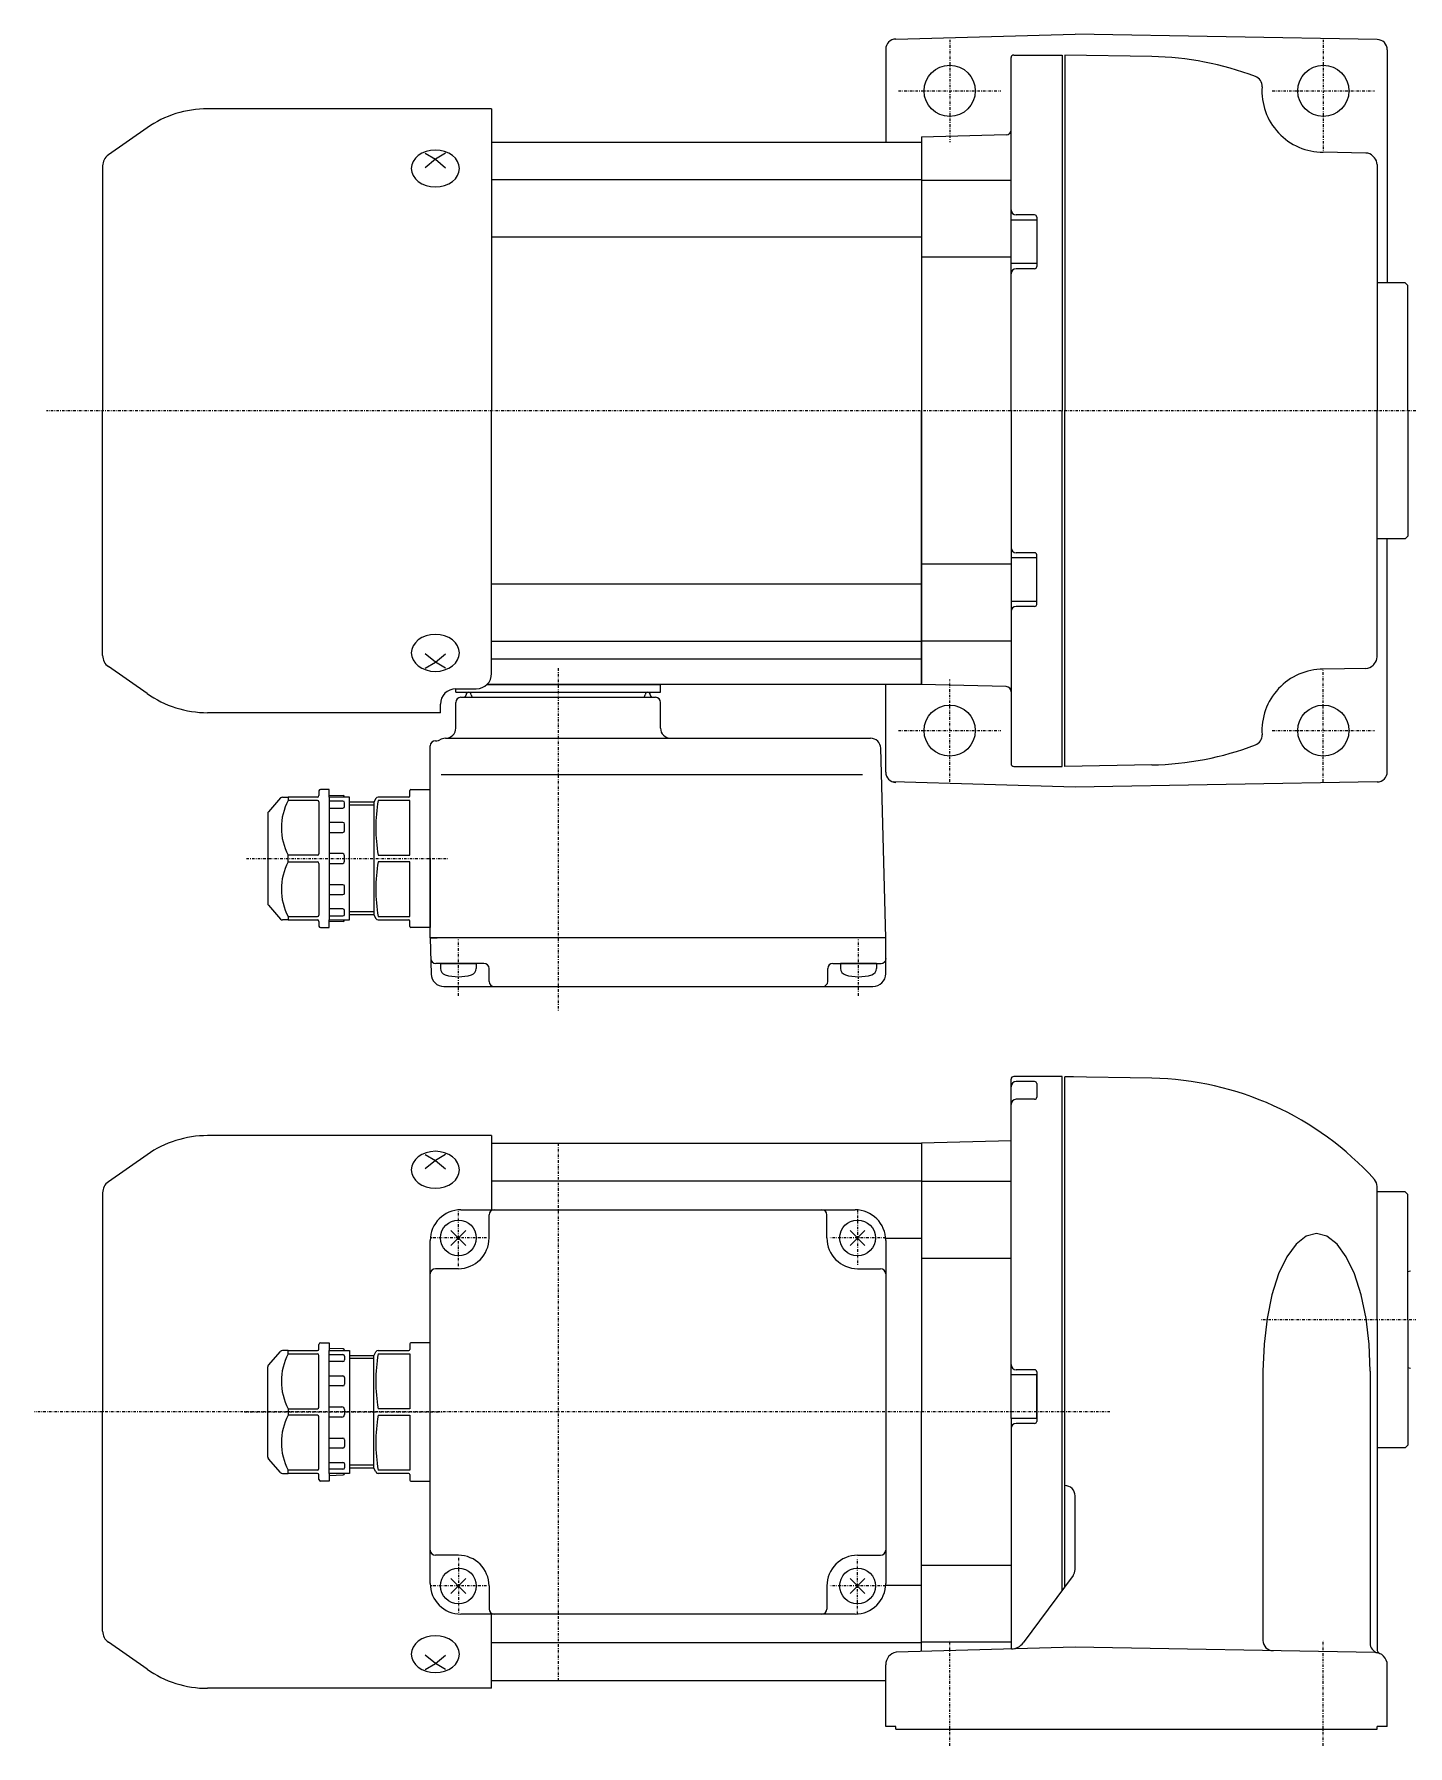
# Model space of a CAD drawing. Extents: x -345 to 395, y -175 to 166.
# Drawn here: x -134.4 to 133.9, y -168.1 to 166.3 of the extents above; entities that cross this region are included whole.
import ezdxf

# ---------------------------------------------------------------- set-up
doc = ezdxf.new("R2010")
doc.units = 0
doc.header["$MEASUREMENT"] = 0
doc.linetypes.add('CENTER', pattern=[1, 0.5, -0.25, 0, -0.25])
doc.layers.get('0').update_dxf_attribs({"color": 102})

msp = doc.modelspace()

# ---------------------------------------------------------------- linework, layer by layer
at = {"linetype": 'Continuous', "lineweight": -3}
for p, q in [((33.88681, 165.342511), (68.940636, 166.286271)), ((127.975541, 165.255813), (68.940636, 166.286271)), ((31.940636, 163.343236), (31.940636, 145.221512)), ((56.440636, 129.971511), (56.440636, 161.721512)), ((56.940636, 162.221512), (66.440636, 162.221512)), ((66.440636, 162.221512), (66.440636, 92.721512)), ((83.940636, 161.924776), (66.940636, 162.221512)), ((66.940636, 162.221512), (66.940636, 92.721512)), ((129.940636, 163.256118), (129.940636, 117.721512)), ((-45.059364, 151.721512), (-100.564209, 151.721512)), ((-45.059364, 151.721512), (-45.059364, 92.721512)), ((-112.379883, 147.996045), (-119.950662, 142.694928)), ((-45.059364, 145.221512), (38.940636, 145.221512)), ((55.466813, 146.62808), (38.940636, 146.195327)), ((38.940636, 146.221512), (38.940636, 92.721512)), ((38.940636, 146.195327), (38.940636, 92.721512)), ((38.940636, 145.221512), (38.940636, 39.221512)), ((-121.059364, 140.565133), (-121.059364, 92.721512)), ((-60.669054, 140.7518), (-60.759364, 140.048843)), ((-60.401597, 141.427743), (-60.669054, 140.7518)), ((-59.967271, 142.050695), (-60.401597, 141.427743)), ((-59.382765, 142.596718), (-59.967271, 142.050695)), ((-58.670544, 143.044827), (-59.382765, 142.596718)), ((-57.857976, 143.377802), (-58.670544, 143.044827)), ((-58.059364, 143.041219), (-56.059364, 141.865433)), ((-56.059364, 141.865433), (-58.059364, 140.212792)), ((-56.976288, 143.582847), (-57.857976, 143.377802)), ((-56.059364, 143.652082), (-56.976288, 143.582847)), ((-55.142439, 143.582847), (-56.059364, 143.652082)), ((-54.059364, 143.041219), (-56.059364, 141.865433)), ((-56.059364, 141.865433), (-54.059364, 140.212792)), ((-54.260751, 143.377802), (-55.142439, 143.582847)), ((-53.448183, 143.044827), (-54.260751, 143.377802)), ((-52.735962, 142.596718), (-53.448183, 143.044827)), ((-52.151456, 142.050695), (-52.735962, 142.596718)), ((-51.71713, 141.427743), (-52.151456, 142.050695)), ((-51.449673, 140.7518), (-51.71713, 141.427743)), ((-51.359364, 140.048843), (-51.449673, 140.7518)), ((125.728003, 143.076856), (117.440636, 143.221512)), ((127.940636, 140.80477), (127.940636, 92.721512)), ((-60.759364, 140.048843), (-60.669054, 139.345886)), ((-60.669054, 139.345886), (-60.401597, 138.669944)), ((-60.401597, 138.669944), (-59.967271, 138.046991)), ((-59.967271, 138.046991), (-59.382765, 137.500969)), ((-59.382765, 137.500969), (-58.670544, 137.05286)), ((-53.448183, 137.05286), (-52.735962, 137.500969)), ((-52.735962, 137.500969), (-52.151456, 138.046991)), ((-52.151456, 138.046991), (-51.71713, 138.669944)), ((-51.71713, 138.669944), (-51.449673, 139.345886)), ((-51.449673, 139.345886), (-51.359364, 140.048843)), ((38.940636, 137.819492), (-45.059364, 137.819492)), ((56.440636, 137.721512), (38.940636, 137.721512)), ((-58.670544, 137.05286), (-57.857976, 136.719885)), ((-57.857976, 136.719885), (-56.976288, 136.51484)), ((-56.976288, 136.51484), (-56.059364, 136.445605)), ((-56.059364, 136.445605), (-55.142439, 136.51484)), ((-55.142439, 136.51484), (-54.260751, 136.719885)), ((-54.260751, 136.719885), (-53.448183, 137.05286)), ((61.040636, 130.971512), (57.440636, 130.971512)), ((61.440636, 130.571512), (61.440636, 120.871512)), ((56.440636, 121.471513), (56.440636, 129.971511)), ((61.440636, 129.971511), (56.440636, 129.971511)), ((38.940636, 126.622764), (-45.059364, 126.622764)), ((56.440636, 122.721512), (38.940636, 122.721512)), ((56.440636, 92.721512), (56.440636, 121.471513)), ((61.440636, 121.471513), (56.440636, 121.471513)), ((61.040636, 120.471512), (57.440636, 120.471512)), ((133.440636, 117.721512), (127.940636, 117.721512)), ((133.440636, 117.721512), (132.940636, 117.721512)), ((133.440636, 117.721512), (133.940636, 117.221512)), ((133.940636, 92.721512), (133.940636, 117.221512)), ((-121.059364, 44.877892), (-121.059364, 92.721512)), ((-45.059364, 41.381816), (-45.059364, 92.721512)), ((38.940636, 39.247698), (38.940636, 92.721512)), ((38.940636, 39.221512), (38.940636, 92.721512)), ((56.440636, 92.721512), (56.440636, 63.971511)), ((66.440636, 23.221512), (66.440636, 92.721512)), ((66.940636, 23.221512), (66.940636, 92.721512)), ((127.940636, 44.638255), (127.940636, 92.721512)), ((133.940636, 92.721512), (133.940636, 68.221512)), ((133.440636, 67.721512), (127.940636, 67.721512)), ((129.940636, 22.186907), (129.940636, 67.721512)), ((133.440636, 67.721512), (132.940636, 67.721512)), ((133.440636, 67.721512), (133.940636, 68.221512)), ((56.440636, 63.971511), (56.440636, 55.471513)), ((61.440636, 63.971511), (56.440636, 63.971511)), ((61.040636, 64.971512), (57.440636, 64.971512)), ((61.440636, 54.871512), (61.440636, 64.571512)), ((56.440636, 62.721512), (38.940636, 62.721512)), ((38.940636, 58.82026), (-45.059364, 58.82026)), ((56.440636, 55.471513), (56.440636, 23.721512)), ((61.440636, 55.471513), (56.440636, 55.471513)), ((61.040636, 54.471512), (57.440636, 54.471512)), ((-59.967271, 47.396034), (-60.401597, 46.773081)), ((-59.382765, 47.942056), (-59.967271, 47.396034)), ((-58.670544, 48.390165), (-59.382765, 47.942056)), ((-57.857976, 48.72314), (-58.670544, 48.390165)), ((-56.976288, 48.928185), (-57.857976, 48.72314)), ((-56.059364, 48.99742), (-56.976288, 48.928185)), ((-55.142439, 48.928185), (-56.059364, 48.99742)), ((-54.260751, 48.72314), (-55.142439, 48.928185)), ((-53.448183, 48.390165), (-54.260751, 48.72314)), ((-52.735962, 47.942056), (-53.448183, 48.390165)), ((-52.151456, 47.396034), (-52.735962, 47.942056)), ((-51.71713, 46.773081), (-52.151456, 47.396034)), ((38.940636, 47.623533), (-45.059364, 47.623533)), ((56.440636, 47.721512), (38.940636, 47.721512)), ((-60.669054, 46.097138), (-60.759364, 45.394181)), ((-60.759364, 45.394181), (-60.669054, 44.691225)), ((-60.401597, 46.773081), (-60.669054, 46.097138)), ((-60.669054, 44.691225), (-60.401597, 44.015282)), ((-60.401597, 44.015282), (-59.967271, 43.392329)), ((-56.059364, 43.577591), (-58.059364, 45.230233)), ((-58.059364, 42.401806), (-56.059364, 43.577591)), ((-56.059364, 43.577591), (-54.059364, 45.230233)), ((-54.059364, 42.401806), (-56.059364, 43.577591)), ((-52.151456, 43.392329), (-51.71713, 44.015282)), ((-51.449673, 46.097138), (-51.71713, 46.773081)), ((-51.71713, 44.015282), (-51.449673, 44.691225)), ((-51.359364, 45.394181), (-51.449673, 46.097138)), ((-51.449673, 44.691225), (-51.359364, 45.394181)), ((38.940636, 44.1872), (-45.059364, 44.1872)), ((-112.379883, 37.44698), (-119.950662, 42.748097)), ((-59.967271, 43.392329), (-59.382765, 42.846307)), ((-59.382765, 42.846307), (-58.670544, 42.398198)), ((-58.670544, 42.398198), (-57.857976, 42.065223)), ((-57.857976, 42.065223), (-56.976288, 41.860178)), ((-56.976288, 41.860178), (-56.059364, 41.790943)), ((-56.059364, 41.790943), (-55.142439, 41.860178)), ((-55.142439, 41.860178), (-54.260751, 42.065223)), ((-54.260751, 42.065223), (-53.448183, 42.398198)), ((-53.448183, 42.398198), (-52.735962, 42.846307)), ((-52.735962, 42.846307), (-52.151456, 43.392329)), ((125.728003, 42.366169), (117.440636, 42.221512)), ((-52.060364, 37.721512), (-52.060364, 38.381816)), ((-52.060364, 37.721512), (-12.060364, 37.721512)), ((-52.059364, 38.381816), (-48.059364, 38.381816)), ((-45.977756, 39.221512), (-12.060364, 39.221512)), ((38.940636, 39.221512), (-45.977756, 39.221512)), ((-12.060364, 37.721512), (-12.060364, 39.221512)), ((31.940636, 22.099789), (31.940636, 39.221512)), ((55.466813, 38.814945), (38.940636, 39.247698)), ((-55.059364, 33.721512), (-100.564209, 33.721512)), ((-55.059364, 33.721512), (-55.059364, 35.381816)), ((-52.060364, 30.592202), (-52.060364, 35.721512)), ((-51.060364, 36.721512), (-13.060364, 36.721512)), ((-12.060364, 30.721512), (-12.060364, 35.721512)), ((-57.059433, -10.278488), (-57.059433, 27.221512)), ((-56.059433, 28.221512), (-55.748342, 28.221512)), ((-54.060364, 28.721512), (28.970773, 28.721512)), ((31.940338, -10.278488), (30.970088, 26.773866)), ((83.940636, 23.518249), (66.940636, 23.221512)), ((27.372999, 21.599512), (-54.952781, 21.599512)), ((68.940636, 19.156753), (33.379557, 20.180104)), ((56.940636, 23.221512), (66.440636, 23.221512)), ((127.975541, 20.187212), (68.940636, 19.156753)), ((-86.291938, 17.053694), (-88.683138, 14.363594)), ((-85.918233, 17.221512), (-84.809433, 17.221512)), ((-84.809433, 17.221512), (-84.809433, 16.577583)), ((-79.109433, 17.221512), (-84.809433, 17.221512)), ((-78.809433, 18.421512), (-78.809433, 17.521512)), ((-76.809433, 18.721512), (-78.509433, 18.721512)), ((-76.809433, 17.621512), (-76.809433, 18.721512)), ((-76.809433, 17.221512), (-76.809433, 17.621512)), ((-76.809433, 17.621512), (-74.100865, 17.529839)), ((-76.809433, 17.221512), (-76.809433, 16.42525)), ((-73.809433, 17.221512), (-76.809433, 17.221512)), ((-73.809433, 17.229961), (-73.809433, 17.221512)), ((-72.809433, 17.221512), (-73.809433, 17.221512)), ((-72.809433, 5.221512), (-72.809433, 17.221512)), ((-67.69763, 16.945119), (-68.059433, 16.221512)), ((-61.259433, 17.221512), (-67.250416, 17.221512)), ((-61.059433, 17.421512), (-61.059433, 18.521512)), ((-60.859433, 18.721512), (-57.059433, 18.721512)), ((-88.809433, 14.031412), (-88.809433, 5.221512)), ((-79.109433, 16.577583), (-84.809433, 16.577583)), ((-78.809433, 16.277583), (-78.809433, 6.165441)), ((-76.809433, 16.42525), (-76.809433, 15.07767)), ((-74.109433, 16.42525), (-76.809433, 16.42525)), ((-76.809433, 15.07767), (-76.809433, 12.267343)), ((-76.809433, 15.07767), (-74.109433, 15.07767)), ((-73.809433, 15.42525), (-73.809433, 16.12525)), ((-73.809433, 15.37767), (-73.809433, 15.42525)), ((-68.059433, 16.221512), (-72.809433, 16.221512)), ((-68.059433, 15.644008), (-72.809433, 15.644008)), ((-68.059433, 16.221512), (-68.059433, 5.221512)), ((-61.059433, 16.577583), (-67.250416, 16.577583)), ((-61.059433, 5.865441), (-61.059433, 16.577583)), ((-76.809433, 12.267343), (-76.809433, 10.334617)), ((-74.109433, 12.267343), (-76.809433, 12.267343)), ((-76.809433, 10.334617), (-76.809433, 6.221512)), ((-76.809433, 10.334617), (-74.109433, 10.334617)), ((-73.809433, 10.634617), (-73.809433, 11.967343)), ((-88.809433, 5.221512), (-88.809433, -3.588388)), ((-79.109433, 5.865441), (-84.809433, 5.865441)), ((-84.809433, 5.221512), (-84.809433, 5.865441)), ((-84.809433, 4.577583), (-84.809433, 5.221512)), ((-84.809433, 4.577583), (-79.109433, 4.577583)), ((-78.809433, 4.277583), (-78.809433, -5.834559)), ((-76.809433, 6.221512), (-76.809433, 5.221512)), ((-74.309433, 6.221512), (-76.809433, 6.221512)), ((-76.809433, 5.221512), (-76.809433, 4.221512)), ((-76.809433, 4.221512), (-74.309433, 4.221512)), ((-76.809433, 4.221512), (-76.809433, 0.108407)), ((-73.809433, 5.221512), (-73.809433, 5.721512)), ((-73.809433, 4.721512), (-73.809433, 5.221512)), ((-72.809433, -6.778488), (-72.809433, 5.221512)), ((-72.809433, -5.778488), (-72.809433, 5.221512)), ((-68.059433, 5.221512), (-68.059433, -5.778488)), ((-67.250416, 5.865441), (-61.059433, 5.865441)), ((-61.059433, 4.577583), (-67.250416, 4.577583)), ((-61.059433, -6.134559), (-61.059433, 4.577583)), ((-57.059433, 5.221512), (-57.059433, -8.278488)), ((-74.109433, 0.108407), (-76.809433, 0.108407)), ((-76.809433, 0.108407), (-76.809433, -1.824319)), ((-76.809433, -1.824319), (-74.109433, -1.824319)), ((-76.809433, -1.824319), (-76.809433, -4.634646)), ((-73.809433, -1.524319), (-73.809433, -0.191593)), ((-88.683138, -3.92057), (-86.291938, -6.61067)), ((-84.809433, -6.134559), (-79.109433, -6.134559)), ((-84.809433, -6.134559), (-84.809433, -6.778488)), ((-74.109433, -4.634646), (-76.809433, -4.634646)), ((-76.809433, -4.634646), (-76.809433, -5.982226)), ((-76.809433, -5.982226), (-74.109433, -5.982226)), ((-76.809433, -5.982226), (-76.809433, -6.778488)), ((-73.809433, -4.982226), (-73.809433, -4.934646)), ((-73.809433, -5.682226), (-73.809433, -4.982226)), ((-68.059433, -5.200984), (-72.809433, -5.200984)), ((-68.059433, -5.778488), (-72.809433, -5.778488)), ((-68.059433, -5.778488), (-67.69763, -6.502095)), ((-67.250416, -6.134559), (-61.059433, -6.134559)), ((-84.809433, -6.778488), (-85.918233, -6.778488)), ((-84.809433, -6.778488), (-79.109433, -6.778488)), ((-78.809433, -7.078488), (-78.809433, -7.978488)), ((-78.509433, -8.278488), (-76.809433, -8.278488)), ((-76.809433, -6.778488), (-73.809433, -6.778488)), ((-76.809433, -7.178488), (-76.809433, -6.778488)), ((-74.100865, -7.086815), (-76.809433, -7.178488)), ((-76.809433, -8.278488), (-76.809433, -7.178488)), ((-73.809433, -6.778488), (-73.809433, -6.786937)), ((-73.809433, -6.778488), (-72.809433, -6.778488)), ((-67.250416, -6.778488), (-61.259433, -6.778488)), ((-61.059433, -8.078488), (-61.059433, -6.978488)), ((-57.059433, -8.278488), (-60.859433, -8.278488)), ((31.940338, -10.278488), (-57.059433, -10.278488)), ((-57.059433, -10.278488), (-56.874418, -17.34393)), ((-57.059433, -10.278488), (-55.711805, -10.278488)), ((31.940338, -17.278488), (31.940338, -10.278488)), ((-46.560364, -15.278488), (-55.954347, -15.278488)), ((-55.060364, -15.278488), (-55.060364, -16.257513)), ((-55.060364, -15.278488), (-48.060364, -15.278488)), ((-55.060364, -15.278488), (-48.060364, -15.278488)), ((-48.060364, -15.278488), (-48.060364, -16.257513)), ((-45.560364, -18.778488), (-45.560364, -16.278488)), ((20.625427, -18.778488), (20.625427, -16.278488)), ((21.625427, -15.278488), (31.01941, -15.278488)), ((23.125427, -15.278488), (23.125427, -16.257513)), ((30.125427, -15.278488), (23.125427, -15.278488)), ((30.125427, -15.278488), (23.125427, -15.278488)), ((30.125427, -15.278488), (30.125427, -16.257513)), ((-54.375275, -19.778488), (29.440338, -19.778488)), ((56.440636, -95.666533), (56.440636, -37.881622)), ((66.440636, -37.381622), (56.940636, -37.381622)), ((61.040636, -38.355397), (57.440636, -38.355397)), ((61.440636, -38.755397), (61.440636, -41.426597)), ((66.440636, -102.916532), (66.440636, -37.372894)), ((66.940636, -84.916532), (66.940636, -37.416532)), ((83.940636, -37.713268), (66.940636, -37.416532)), ((68.603438, -37.416532), (66.940636, -37.416532)), ((83.940636, -37.713268), (66.940636, -37.416532)), ((61.040636, -41.826597), (57.440636, -41.826597)), ((-45.059364, -48.916532), (-100.564209, -48.916532)), ((-45.059364, -48.916532), (-45.059364, -63.416451)), ((56.440636, -49.945185), (38.940636, -50.403439)), ((-112.379883, -52.642), (-119.950662, -57.943117)), ((-59.382765, -53.041327), (-59.967271, -53.587349)), ((-58.670544, -52.593218), (-59.382765, -53.041327)), ((-57.857976, -52.260243), (-58.670544, -52.593218)), ((-58.059364, -52.596825), (-56.059364, -53.772611)), ((-56.976288, -52.055198), (-57.857976, -52.260243)), ((-56.059364, -51.985963), (-56.976288, -52.055198)), ((-55.142439, -52.055198), (-56.059364, -51.985963)), ((-54.059364, -52.596825), (-56.059364, -53.772611)), ((-54.260751, -52.260243), (-55.142439, -52.055198)), ((-53.448183, -52.593218), (-54.260751, -52.260243)), ((-52.735962, -53.041327), (-53.448183, -52.593218)), ((-52.151456, -53.587349), (-52.735962, -53.041327)), ((-45.059364, -50.416532), (38.940636, -50.416532)), ((38.940636, -50.416532), (38.940636, -102.916532)), ((-60.669054, -54.886244), (-60.759364, -55.589201)), ((-60.759364, -55.589201), (-60.669054, -56.292158)), ((-60.401597, -54.210301), (-60.669054, -54.886244)), ((-60.669054, -56.292158), (-60.401597, -56.968101)), ((-59.967271, -53.587349), (-60.401597, -54.210301)), ((-56.059364, -53.772611), (-58.059364, -55.425253)), ((-56.059364, -53.772611), (-54.059364, -55.425253)), ((-51.71713, -54.210301), (-52.151456, -53.587349)), ((-51.449673, -54.886244), (-51.71713, -54.210301)), ((-51.71713, -56.968101), (-51.449673, -56.292158)), ((-51.359364, -55.589201), (-51.449673, -54.886244)), ((-51.449673, -56.292158), (-51.359364, -55.589201)), ((-121.059364, -60.072912), (-121.059364, -102.916532)), ((-60.401597, -56.968101), (-59.967271, -57.591053)), ((-59.967271, -57.591053), (-59.382765, -58.137075)), ((-59.382765, -58.137075), (-58.670544, -58.585184)), ((-58.670544, -58.585184), (-57.857976, -58.918159)), ((-57.857976, -58.918159), (-56.976288, -59.123204)), ((-56.976288, -59.123204), (-56.059364, -59.19244)), ((-56.059364, -59.19244), (-55.142439, -59.123204)), ((-55.142439, -59.123204), (-54.260751, -58.918159)), ((-54.260751, -58.918159), (-53.448183, -58.585184)), ((-53.448183, -58.585184), (-52.735962, -58.137075)), ((-52.735962, -58.137075), (-52.151456, -57.591053)), ((-52.151456, -57.591053), (-51.71713, -56.968101)), ((38.940636, -57.818552), (-45.059364, -57.818552)), ((56.440636, -57.916532), (38.940636, -57.916532)), ((127.940636, -84.916532), (127.940636, -58.833275)), ((133.440636, -59.916532), (127.940636, -59.916532)), ((133.440636, -59.916532), (132.940636, -59.916532)), ((133.440636, -59.916532), (133.940636, -60.416532)), ((-51.059364, -63.416451), (25.941041, -63.416451)), ((133.940636, -84.916532), (133.940636, -60.416532)), ((-45.559364, -68.916451), (-45.559364, -64.416451)), ((20.441041, -68.916451), (20.441041, -64.416451)), ((-57.059364, -136.416613), (-57.059364, -69.416451)), ((-50.109793, -67.466884), (-53.008935, -70.366018)), ((-50.109798, -70.366022), (-53.00893, -67.46688)), ((27.890612, -67.466884), (24.99147, -70.366018)), ((27.890607, -70.366022), (24.991475, -67.46688)), ((38.940636, -69.01528), (31.941041, -69.01528)), ((31.941041, -69.416451), (31.941041, -136.416613)), ((112.109828, -70.114846), (110.300561, -72.595605)), ((114.072997, -68.587203), (112.109828, -70.114846)), ((116.114624, -68.071381), (114.072997, -68.587203)), ((118.156252, -68.587203), (116.114624, -68.071381)), ((120.119421, -70.114846), (118.156252, -68.587203)), ((121.928687, -72.595605), (120.119421, -70.114846)), ((56.440636, -72.916532), (38.940636, -72.916532)), ((110.300561, -72.595605), (108.714725, -75.934144)), ((123.514523, -75.934144), (121.928687, -72.595605)), ((-51.559364, -74.916451), (-56.059364, -74.916451)), ((26.441041, -74.916451), (30.941041, -74.916451)), ((108.714725, -75.934144), (107.413264, -80.002165)), ((124.815985, -80.002165), (123.514523, -75.934144)), ((134.500444, -75.416532), (133.940636, -75.566532)), ((107.413264, -80.002165), (106.44619, -84.643337)), ((125.783058, -84.643337), (124.815985, -80.002165)), ((66.940636, -137.060297), (66.940636, -84.916532)), ((106.44619, -84.643337), (105.85067, -89.679303)), ((126.378579, -89.679303), (125.783058, -84.643337)), ((127.940636, -84.916532), (127.940636, -149.232188)), ((133.940636, -84.916532), (133.940636, -109.416532)), ((-78.809364, -90.616532), (-78.809364, -89.716532)), ((-78.509364, -89.416532), (-76.809364, -89.416532)), ((-76.809364, -89.416532), (-76.809364, -90.516532)), ((-61.059364, -89.616532), (-61.059364, -90.716532)), ((-57.059364, -89.416532), (-60.859364, -89.416532)), ((105.85067, -89.679303), (105.649587, -94.916532)), ((126.579662, -94.916532), (126.378579, -89.679303)), ((-88.683069, -93.77445), (-86.291869, -91.08435)), ((-84.809364, -90.916532), (-85.918164, -90.916532)), ((-84.809364, -90.916532), (-79.109364, -90.916532)), ((-84.809364, -91.560461), (-84.809364, -90.916532)), ((-84.809364, -91.560461), (-79.109364, -91.560461)), ((-78.809364, -101.972603), (-78.809364, -91.860461)), ((-74.100796, -90.608205), (-76.809364, -90.516532)), ((-76.809364, -90.516532), (-76.809364, -90.916532)), ((-76.809364, -90.916532), (-73.809364, -90.916532)), ((-76.809364, -91.712794), (-76.809364, -90.916532)), ((-76.809364, -91.712794), (-74.109364, -91.712794)), ((-76.809364, -93.060374), (-76.809364, -91.712794)), ((-74.109364, -93.060374), (-76.809364, -93.060374)), ((-76.809364, -95.870701), (-76.809364, -93.060374)), ((-73.809364, -90.916532), (-73.809364, -90.908083)), ((-73.809364, -90.916532), (-72.809364, -90.916532)), ((-73.809364, -92.012794), (-73.809364, -92.712794)), ((-73.809364, -92.712794), (-73.809364, -92.760374)), ((-72.809364, -90.916532), (-72.809364, -102.916532)), ((-68.059364, -91.916532), (-72.809364, -91.916532)), ((-72.809364, -91.916532), (-72.809364, -102.916532)), ((-68.059364, -92.494036), (-72.809364, -92.494036)), ((-68.059364, -91.916532), (-67.697561, -91.192925)), ((-68.059364, -102.916532), (-68.059364, -91.916532)), ((-67.250347, -90.916532), (-61.259364, -90.916532)), ((-67.250347, -91.560461), (-61.059364, -91.560461)), ((-61.059364, -91.560461), (-61.059364, -102.272603)), ((-88.809364, -102.916532), (-88.809364, -94.106632)), ((-76.809364, -95.870701), (-74.109364, -95.870701)), ((-76.809364, -97.803427), (-76.809364, -95.870701)), ((-73.809364, -96.170701), (-73.809364, -97.503427)), ((56.440636, -104.166531), (56.440636, -95.666533)), ((61.440636, -95.666533), (56.440636, -95.666533)), ((61.040636, -94.666532), (57.440636, -94.666532)), ((61.440636, -95.066532), (61.440636, -104.766532)), ((61.440636, -104.166531), (61.440636, -95.666533)), ((105.649587, -94.916532), (105.649587, -147.571017)), ((126.579662, -94.916532), (126.579662, -148.063696)), ((134.500444, -94.416532), (133.940636, -94.266532)), ((-74.109364, -97.803427), (-76.809364, -97.803427)), ((-76.809364, -101.916532), (-76.809364, -97.803427)), ((-121.059364, -145.760152), (-121.059364, -102.916532)), ((-88.809364, -111.726432), (-88.809364, -102.916532)), ((-84.809364, -102.272603), (-84.809364, -102.916532)), ((-84.809364, -102.272603), (-79.109364, -102.272603)), ((-84.809364, -102.916532), (-84.809364, -103.560461)), ((-79.109364, -103.560461), (-84.809364, -103.560461)), ((-76.809364, -101.916532), (-74.309364, -101.916532)), ((-76.809364, -102.916532), (-76.809364, -101.916532)), ((-76.809364, -103.916532), (-76.809364, -102.916532)), ((-73.809364, -102.416532), (-73.809364, -102.916532)), ((-73.809364, -102.916532), (-73.809364, -103.416532)), ((-72.809364, -102.916532), (-72.809364, -114.916532)), ((-68.059364, -113.916532), (-68.059364, -102.916532)), ((-61.059364, -102.272603), (-67.250347, -102.272603)), ((-67.250347, -103.560461), (-61.059364, -103.560461)), ((-61.059364, -103.560461), (-61.059364, -114.272603)), ((38.940636, -149.718746), (38.940636, -102.916532)), ((66.440636, -137.733785), (66.440636, -102.916532)), ((-78.809364, -113.972603), (-78.809364, -103.860461)), ((-76.809364, -108.029637), (-76.809364, -103.916532)), ((-74.309364, -103.916532), (-76.809364, -103.916532)), ((61.440636, -104.166531), (56.440636, -104.166531)), ((56.440636, -104.166531), (56.440636, -149.225049)), ((61.040636, -105.166532), (57.440636, -105.166532)), ((-76.809364, -109.962363), (-76.809364, -108.029637)), ((-76.809364, -108.029637), (-74.109364, -108.029637)), ((-76.809364, -112.77269), (-76.809364, -109.962363)), ((-74.109364, -109.962363), (-76.809364, -109.962363)), ((-73.809364, -108.329637), (-73.809364, -109.662363)), ((133.440636, -109.916532), (127.940636, -109.916532)), ((133.440636, -109.916532), (132.940636, -109.916532)), ((133.440636, -109.916532), (133.940636, -109.416532)), ((-86.291869, -114.748714), (-88.683069, -112.058614)), ((-76.809364, -114.12027), (-76.809364, -112.77269)), ((-76.809364, -112.77269), (-74.109364, -112.77269)), ((-73.809364, -113.07269), (-73.809364, -113.12027)), ((-73.809364, -113.12027), (-73.809364, -113.82027)), ((-68.059364, -113.339028), (-72.809364, -113.339028)), ((-85.918164, -114.916532), (-84.809364, -114.916532)), ((-84.809364, -114.916532), (-84.809364, -114.272603)), ((-79.109364, -114.272603), (-84.809364, -114.272603)), ((-79.109364, -114.916532), (-84.809364, -114.916532)), ((-78.809364, -116.116532), (-78.809364, -115.216532)), ((-76.809364, -116.416532), (-78.509364, -116.416532)), ((-76.809364, -114.916532), (-76.809364, -114.12027)), ((-74.109364, -114.12027), (-76.809364, -114.12027)), ((-76.809364, -114.916532), (-76.809364, -115.316532)), ((-73.809364, -114.916532), (-76.809364, -114.916532)), ((-76.809364, -115.316532), (-74.100796, -115.224859)), ((-76.809364, -115.316532), (-76.809364, -116.416532)), ((-72.809364, -114.916532), (-73.809364, -114.916532)), ((-73.809364, -114.924981), (-73.809364, -114.916532)), ((-68.059364, -113.916532), (-72.809364, -113.916532)), ((-67.697561, -114.640139), (-68.059364, -113.916532)), ((-61.059364, -114.272603), (-67.250347, -114.272603)), ((-61.259364, -114.916532), (-67.250347, -114.916532)), ((-61.059364, -115.116532), (-61.059364, -116.216532)), ((-60.859364, -116.416532), (-57.059364, -116.416532)), ((68.940636, -133.705095), (68.940636, -119.295122)), ((-51.559364, -130.916613), (-56.059364, -130.916613)), ((26.441041, -130.916613), (30.941041, -130.916613)), ((56.440636, -132.916532), (38.940636, -132.916532)), ((-50.109793, -135.467046), (-53.008935, -138.36618)), ((-50.109798, -138.366184), (-53.00893, -135.467042)), ((-45.559364, -136.916613), (-45.559364, -141.416613)), ((20.441041, -136.916613), (20.441041, -141.416613)), ((27.890612, -135.467046), (24.99147, -138.36618)), ((27.890607, -138.366184), (24.991475, -135.467042)), ((38.940636, -136.817784), (31.941041, -136.817784)), ((68.546473, -134.897274), (58.808872, -148.013591)), ((25.941041, -142.416613), (-51.059364, -142.416613)), ((-45.059364, -156.916532), (-45.059364, -142.416613)), ((-57.857976, -146.914905), (-58.670544, -147.24788)), ((-56.976288, -146.70986), (-57.857976, -146.914905)), ((-56.059364, -146.640624), (-56.976288, -146.70986)), ((-55.142439, -146.70986), (-56.059364, -146.640624)), ((-54.260751, -146.914905), (-55.142439, -146.70986)), ((-53.448183, -147.24788), (-54.260751, -146.914905)), ((-112.379883, -153.191064), (-119.950662, -147.889947)), ((-60.669054, -149.540906), (-60.759364, -150.243863)), ((-60.759364, -150.243863), (-60.669054, -150.94682)), ((-60.401597, -148.864963), (-60.669054, -149.540906)), ((-59.967271, -148.242011), (-60.401597, -148.864963)), ((-59.382765, -147.695989), (-59.967271, -148.242011)), ((-58.670544, -147.24788), (-59.382765, -147.695989)), ((-56.059364, -152.060453), (-58.059364, -150.407811)), ((-56.059364, -152.060453), (-54.059364, -150.407811)), ((-52.735962, -147.695989), (-53.448183, -147.24788)), ((-52.151456, -148.242011), (-52.735962, -147.695989)), ((-51.71713, -148.864963), (-52.151456, -148.242011)), ((-51.449673, -149.540906), (-51.71713, -148.864963)), ((-51.359364, -150.243863), (-51.449673, -149.540906)), ((-51.449673, -150.94682), (-51.359364, -150.243863)), ((38.940636, -148.014512), (-45.059364, -148.014512)), ((68.940636, -148.872963), (33.956247, -149.85927)), ((56.440636, -147.916532), (38.940636, -147.916532)), ((127.484267, -149.894846), (68.940636, -148.872963)), ((127.940636, -149.010145), (127.940636, -149.232188)), ((-60.669054, -150.94682), (-60.401597, -151.622763)), ((-60.401597, -151.622763), (-59.967271, -152.245715)), ((-59.967271, -152.245715), (-59.382765, -152.791737)), ((-59.382765, -152.791737), (-58.670544, -153.239846)), ((-58.670544, -153.239846), (-57.857976, -153.572821)), ((-58.059364, -153.236239), (-56.059364, -152.060453)), ((-57.857976, -153.572821), (-56.976288, -153.777866)), ((-56.976288, -153.777866), (-56.059364, -153.847101)), ((-54.059364, -153.236239), (-56.059364, -152.060453)), ((-56.059364, -153.847101), (-55.142439, -153.777866)), ((-55.142439, -153.777866), (-54.260751, -153.572821)), ((-54.260751, -153.572821), (-53.448183, -153.239846)), ((-53.448183, -153.239846), (-52.735962, -152.791737)), ((-52.735962, -152.791737), (-52.151456, -152.245715)), ((-52.151456, -152.245715), (-51.71713, -151.622763)), ((-51.71713, -151.622763), (-51.449673, -150.94682)), ((31.940636, -164.386776), (31.940636, -152.311894)), ((129.940636, -164.386776), (129.940636, -152.394465)), ((-45.059364, -156.916532), (-100.564209, -156.916532)), ((-45.059364, -155.416532), (31.940636, -155.416532)), ((33.940636, -164.386776), (31.940636, -164.386776)), ((33.940636, -164.916776), (33.940636, -164.386776)), ((33.940636, -164.916776), (127.940636, -164.916776)), ((127.940636, -164.916776), (127.940636, -164.386776)), ((129.940636, -164.386776), (127.940636, -164.386776))]:
    msp.add_line(p, q, dxfattribs=at)
at = {"linetype": 'CENTER', "lineweight": -3}
for p, q in [((44.440636, 165.221512), (44.440636, 145.221512)), ((117.440636, 165.221512), (117.440636, 143.221512)), ((34.440636, 155.221512), (54.440636, 155.221512)), ((107.440636, 155.221512), (127.440636, 155.221512)), ((169.600314, 92.721512), (-132.038815, 92.721512)), ((-32.059364, 42.388201), (-32.059364, -24.554776)), ((44.440636, 20.221512), (44.440636, 40.221512)), ((117.440636, 20.221512), (117.440636, 42.221512)), ((34.440636, 30.221512), (54.440636, 30.221512)), ((107.440636, 30.221512), (127.440636, 30.221512)), ((-92.973361, 5.221512), (-53.67443, 5.221512)), ((-51.560364, -21.606011), (-51.560364, -10.56502)), ((26.625427, -21.606011), (26.625427, -10.56502)), ((-32.059364, -50.416532), (-32.059364, -155.416532)), ((-51.559364, -74.416451), (-51.559364, -63.416451)), ((26.441041, -63.416451), (26.441041, -74.416451)), ((-46.059364, -68.916451), (-57.059364, -68.916451)), ((31.941041, -68.916451), (20.941041, -68.916451)), ((165.517928, -84.916532), (105.308665, -84.916532)), ((75.744363, -102.916532), (-134.430307, -102.916532)), ((-93.352208, -102.916532), (-54.753397, -102.916532)), ((-51.559364, -131.416613), (-51.559364, -142.416613)), ((26.441041, -142.416613), (26.441041, -131.416613)), ((-46.059364, -136.916613), (-57.059364, -136.916613)), ((31.941041, -136.916613), (20.941041, -136.916613)), ((44.440636, -168.139225), (44.440636, -147.57705)), ((117.440636, -168.139225), (117.440636, -147.57705))]:
    msp.add_line(p, q, dxfattribs=at)
at = {"linetype": 'Continuous', "lineweight": -3}
for centre, radius in [((44.440636, 155.221512), 5), ((117.440636, 155.221512), 5), ((44.440636, 30.221512), 5), ((117.440636, 30.221512), 5), ((-51.559364, -68.916451), 3.5), ((26.441041, -68.916451), 3.5), ((-51.559364, -136.916613), 3.5), ((26.441041, -136.916613), 3.5)]:
    msp.add_circle(centre, radius, dxfattribs=at)
for centre, radius, start, end in [((33.940636, 163.343236), 2, 91.542211, 180), ((127.940636, 163.256118), 2, 0, 89), ((56.940636, 161.721512), 0.5, 90, 180), ((82.893492, 101.933915), 60, 69.218531, 89), ((103.472159, 156.160462), 2, 356.154408, 69.218531), ((117.440636, 155.221512), 12, 176.154408, 270), ((-100.564209, 131.121512), 20.6, 90, 125), ((55.440636, 147.627737), 1, 271.5, 0), ((-118.459364, 140.565133), 2.6, 125, 180), ((125.693098, 141.077161), 2, 42.445108, 89), ((82.893492, 101.933915), 60, 42.081511, 42.445108), ((125.940636, 140.80477), 2, 0, 42.081511), ((57.440636, 131.971512), 1, 180, 270), ((61.040636, 130.571512), 0.4, 0, 90), ((57.440636, 119.471512), 1, 90, 180), ((61.040636, 120.871512), 0.4, 270, 0), ((57.440636, 65.971512), 1, 180, 270), ((61.040636, 64.571512), 0.4, 0, 90), ((57.440636, 53.471512), 1, 90, 180), ((61.040636, 54.871512), 0.4, 270, 0), ((-118.459364, 44.877892), 2.6, 180, 235), ((125.940636, 44.638255), 2, 317.918489, 0), ((-48.059364, 41.381816), 3, 270, 360), ((117.440636, 30.221512), 12, 90, 183.845592), ((125.693098, 44.365864), 2, 271, 317.554892), ((82.893492, 83.50911), 60, 317.554892, 317.918489), ((-100.564209, 54.321512), 20.6, 235, 270), ((-52.059364, 35.381816), 3, 90, 180), ((-50.560364, 37.221512), 0.5, 270, 0), ((-49.560364, 37.221512), 0.5, 90, 180), ((-49.560364, 37.221512), 0.5, 0, 90), ((-48.560364, 37.221512), 0.5, 180, 270), ((-15.560364, 37.221512), 0.5, 270, 0), ((-14.560364, 37.221512), 0.5, 90, 180), ((-14.560364, 37.221512), 0.5, 0, 90), ((-13.560364, 37.221512), 0.5, 180, 270), ((55.440636, 37.815288), 1, 0, 88.5), ((-51.060364, 35.721512), 1, 90, 180), ((-13.060364, 35.721512), 1, 0, 90), ((-54.060364, 30.721512), 2, 269.577407, 0), ((-10.060364, 30.721512), 2, 180, 270), ((-56.059433, 27.221512), 1, 90, 180), ((-55.748342, 29.221512), 1, 270, 303.561069), ((-54.089866, 26.721621), 2, 89.577407, 123.561069), ((28.970773, 26.721512), 2, 1.5, 90), ((82.893492, 83.50911), 60, 271, 290.781469), ((103.472159, 29.282562), 2, 290.781469, 3.845592), ((56.940636, 23.721512), 0.5, 180, 270), ((33.940636, 22.099789), 2, 180, 268.457789), ((127.940636, 22.186907), 2, 271, 0), ((-85.918233, 16.721512), 0.5, 90, 138.366461), ((-79.109433, 17.521512), 0.3, 270, 0), ((-78.509433, 18.421512), 0.3, 90, 180), ((-74.109433, 17.229961), 0.3, 0, 88.363423), ((-67.250416, 16.721512), 0.5, 90, 153.434949), ((-61.259433, 17.421512), 0.2, 270, 0), ((-60.859433, 18.521512), 0.2, 90, 180), ((-88.309433, 14.031412), 0.5, 138.366461, 180), ((-74.718287, 11.221512), 11.424479, 152.042006, 207.957994), ((-79.109433, 16.277583), 0.3, 0, 90), ((-74.109433, 16.12525), 0.3, 0, 90), ((-74.109433, 15.37767), 0.3, 270, 0), ((-35.400423, 11.221512), 32.297207, 170.45414, 189.54586), ((-74.109433, 11.967343), 0.3, 0, 90), ((-74.109433, 10.634617), 0.3, 270, 0), ((-74.718287, -0.778488), 11.424479, 152.042006, 207.957994), ((-79.109433, 6.165441), 0.3, 270, 0), ((-79.109433, 4.277583), 0.3, 0, 90), ((-74.309433, 5.721512), 0.5, 0, 90), ((-74.309433, 4.721512), 0.5, 270, 0), ((-35.400423, -0.778488), 32.297207, 170.45414, 189.54586), ((-74.109433, -0.191593), 0.3, 0, 90), ((-74.109433, -1.524319), 0.3, 270, 0), ((-88.309433, -3.588388), 0.5, 180, 221.633539), ((-85.918233, -6.278488), 0.5, 221.633539, 270), ((-79.109433, -5.834559), 0.3, 270, 0), ((-74.109433, -4.934646), 0.3, 0, 90), ((-74.109433, -5.682226), 0.3, 270, 0), ((-67.250416, -6.278488), 0.5, 206.565051, 270), ((-79.109433, -7.078488), 0.3, 0, 90), ((-78.509433, -7.978488), 0.3, 180, 270), ((-74.109433, -6.786937), 0.3, 271.636577, 0), ((-61.259433, -6.978488), 0.2, 0, 90), ((-60.859433, -8.078488), 0.2, 180, 270), ((-55.954347, -14.278488), 1, 181.5, 270), ((-53.760364, -16.257513), 1.299999, 179.999999, 253.398469), ((-49.360363, -16.257513), 1.299999, 286.601548, 0.000018), ((-46.560364, -16.278488), 1, 0, 90), ((21.625427, -16.278488), 1, 90, 180), ((24.425426, -16.257513), 1.299999, 179.999982, 253.398452), ((28.825427, -16.257513), 1.299999, 286.601531, 0.000001), ((31.01941, -14.278488), 1, 270, 358.5), ((-54.375275, -17.278488), 2.5, 181.5, 270), ((-51.560364, -8.878488), 9, 253.398469, 286.601548), ((-44.560364, -18.778488), 1, 180, 270), ((19.625427, -18.778488), 1, 270, 0), ((26.625427, -8.878488), 9, 253.398452, 286.601531), ((29.440338, -17.278488), 2.5, 270, 0), ((56.940636, -37.881622), 0.5, 90, 180), ((57.440636, -39.355397), 1, 90, 180), ((61.040636, -38.755397), 0.4, 0, 90), ((82.893492, -97.70413), 60, 42.081511, 89), ((82.893492, -97.70413), 60, 42.081511, 89), ((57.440636, -42.826597), 1, 90, 180), ((61.040636, -41.426597), 0.4, 270, 0), ((-100.564209, -69.516532), 20.6, 90, 125), ((-118.459364, -60.072912), 2.6, 125, 180), ((125.940636, -58.833275), 2, 0, 42.081511), ((-51.059364, -69.416451), 6, 90, 180), ((-44.559364, -64.416451), 1, 90, 180), ((19.441041, -64.416451), 1, 0, 90), ((25.941041, -69.416451), 6, 0, 90), ((-51.559364, -68.916451), 6, 270, 0), ((26.441041, -68.916451), 6, 180, 270), ((-56.059364, -75.916451), 1, 90, 180), ((30.941041, -75.916451), 1, 0, 90), ((-78.509364, -89.716532), 0.3, 90, 180), ((-60.859364, -89.616532), 0.2, 90, 180), ((-85.918164, -91.416532), 0.5, 90, 138.366461), ((-74.718218, -96.916532), 11.424479, 152.042006, 207.957994), ((-79.109364, -90.616532), 0.3, 270, 0), ((-79.109364, -91.860461), 0.3, 0, 90), ((-74.109364, -92.012794), 0.3, 0, 90), ((-74.109364, -92.760374), 0.3, 270, 0), ((-74.109364, -90.908083), 0.3, 0, 88.363423), ((-67.250347, -91.416532), 0.5, 90, 153.434949), ((-35.400354, -96.916532), 32.297207, 170.45414, 189.54586), ((-61.259364, -90.716532), 0.2, 270, 0), ((-88.309364, -94.106632), 0.5, 138.366461, 180), ((-74.109364, -96.170701), 0.3, 0, 90), ((57.440636, -93.666532), 1, 180, 270), ((61.040636, -95.066532), 0.4, 0, 90), ((-74.109364, -97.503427), 0.3, 270, 0), ((-74.718218, -108.916532), 11.424479, 152.042006, 207.957994), ((-79.109364, -101.972603), 0.3, 270, 0), ((-79.109364, -103.860461), 0.3, 0, 90), ((-74.309364, -102.416532), 0.5, 0, 90), ((-74.309364, -103.416532), 0.5, 270, 0), ((-35.400354, -108.916532), 32.297207, 170.45414, 189.54586), ((57.440636, -106.166532), 1, 90, 180), ((61.040636, -104.766532), 0.4, 270, 0), ((-74.109364, -108.329637), 0.3, 0, 90), ((-74.109364, -109.662363), 0.3, 270, 0), ((-88.309364, -111.726432), 0.5, 180, 221.633539), ((-74.109364, -113.07269), 0.3, 0, 90), ((-85.918164, -114.416532), 0.5, 221.633539, 270), ((-79.109364, -113.972603), 0.3, 270, 0), ((-79.109364, -115.216532), 0.3, 0, 90), ((-78.509364, -116.116532), 0.3, 180, 270), ((-74.109364, -113.82027), 0.3, 270, 0), ((-74.109364, -114.924981), 0.3, 271.636577, 0), ((-67.250347, -114.416532), 0.5, 206.565051, 270), ((-61.259364, -115.116532), 0.2, 0, 90), ((-60.859364, -116.216532), 0.2, 180, 270), ((66.940636, -119.295122), 2, 0, 90), ((-56.059364, -129.916613), 1, 180, 270), ((30.941041, -129.916613), 1, 270, 0), ((-51.559364, -136.916613), 6, 0, 90), ((26.441041, -136.916613), 6, 90, 180), ((66.940636, -133.705095), 2, 323.409675, 0), ((-51.059364, -136.416613), 6, 180, 270), ((25.941041, -136.416613), 6, 270, 0), ((-44.559364, -141.416613), 1, 180, 270), ((19.441041, -141.416613), 1, 270, 0), ((-118.459364, -145.760152), 2.6, 180, 235), ((34.440636, -152.311894), 2.5, 101.172052, 180), ((56.400117, -146.225323), 3, 271.614898, 323.409675), ((107.649587, -147.571017), 2, 180, 269), ((128.579662, -148.063696), 2, 180, 255.337982), ((127.440636, -152.394465), 2.5, 0, 89), ((128.940636, -149.232188), 1, 180, 244.623066), ((-100.564209, -136.316532), 20.6, 235, 270)]:
    msp.add_arc(centre, radius, start, end, dxfattribs=at)
for p in [(-51.560364, -15.278488), (26.625427, -15.278488), (-51.559364, -68.916451), (26.441041, -68.916451), (26.441041, -68.916451), (61.440636, -99.916532), (-51.559364, -136.916613), (26.441041, -136.916613)]:
    msp.add_point(p, dxfattribs=at)
at = {"linetype": 'CENTER', "lineweight": -3}
msp.add_point((-32.059364, -102.916532), dxfattribs=at)

doc.saveas('drawing.dxf')
